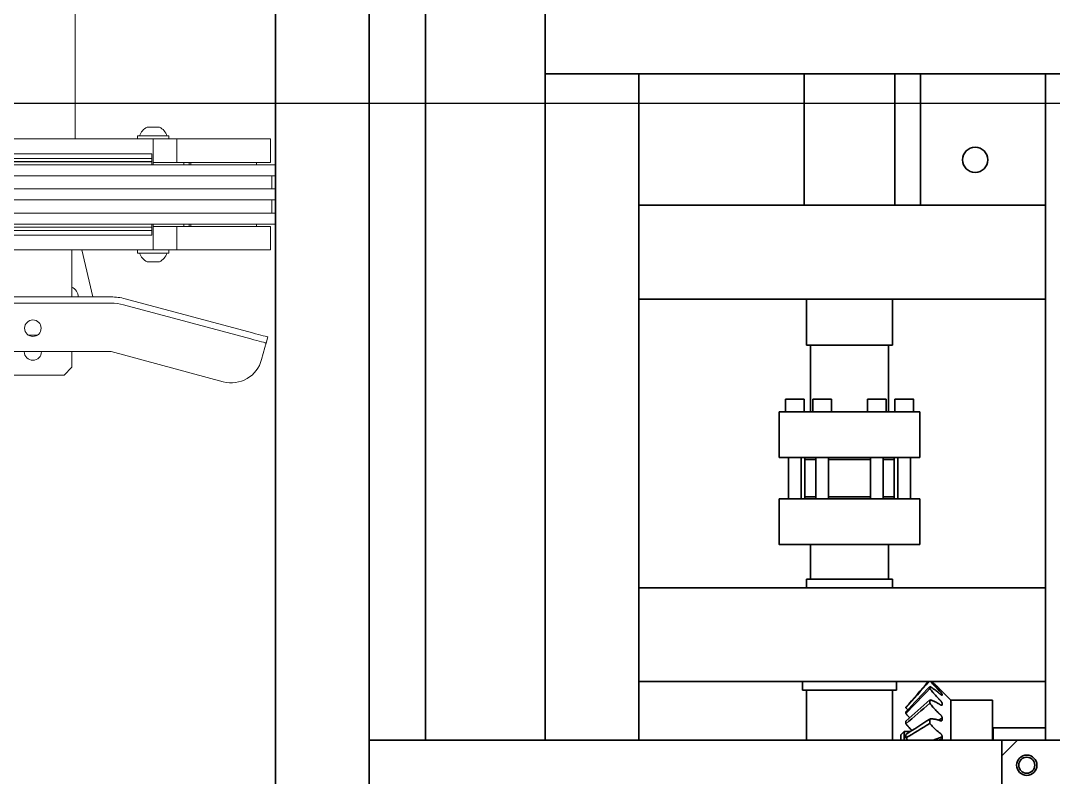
# Model space of a CAD drawing. Header units: millimetres. Extents: x 2509 to 128734, y 2492 to 91667.
# Drawn here: x 55154 to 55815, y 55596 to 56079 of the extents above; entities that cross this region are included whole.
import ezdxf
from ezdxf.enums import TextEntityAlignment as Align

# ---------------------------------------------------------------- set-up
doc = ezdxf.new("R2010")
doc.units = ezdxf.units.MM
doc.linetypes.add('CENTER', pattern=[50.8, 31.75, -6.35, 6.35, -6.35])
for name, color, linetype in [('7标注层', 4, 'Continuous'), ('SSH_搬运系统', 7, 'Continuous'), ('SSH_货架系统', 7, 'Continuous'), ('SSH_输送系统', 7, 'Continuous')]:
    doc.layers.add(name, color=color, linetype=linetype)
doc.styles.add('宋体', font='', dxfattribs={"width": 0.8, "height": 4})
doc.styles.get('宋体').set_extended_font_data('SimSun')

# ---------------------------------------------------------------- blocks, each defined once
blk = doc.blocks.new('SSH-提升机')
at = {"layer": 'SSH_搬运系统', "lineweight": 35}
for p, q in [((777437.76, 264316.72), (777437.76, 266034.72)), ((777863.76, 264714.72), (777863.76, 264618.72)), ((777863.73, 264636.72), (777437.76, 264636.72)), ((777521.76, 264636.72), (777437.76, 264636.72)), ((777521.76, 264376.72), (777521.76, 264636.72)), ((777521.76, 264636.72), (777532.26, 264636.72)), ((777521.76, 264636.72), (777521.76, 264629.72)), ((777571.26, 264636.72), (777532.26, 264636.72)), ((777571.26, 264636.72), (777581.76, 264636.72)), ((777766.24, 264636.72), (777581.73, 264636.72)), ((777581.76, 264636.72), (777581.76, 264376.72)), ((777766.26, 264376.72), (777766.26, 264636.72)), ((777766.26, 264636.72), (777776.76, 264636.72)), ((777766.26, 264376.72), (777766.26, 264636.72)), ((777815.76, 264636.72), (777776.76, 264636.72)), ((777815.76, 264636.72), (777826.26, 264636.72)), ((777863.73, 264636.72), (777826.25, 264636.72)), ((777826.26, 264636.72), (777826.26, 264376.72)), ((777826.26, 264636.72), (777826.26, 264376.72)), ((777855.76, 264636.72), (777855.76, 264603.22)), ((777521.76, 264563.72), (777521.76, 264629.72)), ((777863.76, 264618.72), (777873.76, 264608.72)), ((777863.76, 264618.72), (777863.76, 264608.72)), ((777863.76, 264204.22), (777863.76, 264608.72)), ((777863.76, 264608.72), (777873.77, 264608.72)), ((777863.76, 264204.22), (777863.76, 264608.72)), ((777873.76, 264608.72), (778037.76, 264608.72)), ((777838.26, 264602.72), (777838.26, 264576.12)), ((777838.26, 264602.72), (777863.76, 264602.72)), ((777863.76, 264603.22), (777855.76, 264603.22)), ((777858.26, 264603.22), (777858.26, 264602.72)), ((777838.14, 264576.12), (777832.7, 264570.69)), ((777863.76, 264576.12), (777838.14, 264576.12)), ((777832.71, 264570.69), (777832.7, 264570.69)), ((777834.56, 264570.69), (777834.9, 264570.27)), ((777840.59, 264568.56), (777840.56, 264568.61)), ((777849.62, 264570.69), (777851.03, 264568.2)), ((777850.86, 264568.1), (777850.83, 264568.16)), ((777861.62, 264570.69), (777863.76, 264564.8)), ((777863.76, 264568.19), (777862.91, 264570.69)), ((777521.76, 264556.72), (777521.76, 264563.72)), ((777829.34, 264562.71), (777830.74, 264562.71)), ((777837.94, 264562.71), (777840.14, 264562.71)), ((777850.22, 264562.71), (777853.04, 264562.71)), ((777521.76, 264556.72), (777437.76, 264556.72)), ((777521.76, 264556.72), (777437.76, 264556.72)), ((777521.76, 264376.72), (777521.76, 264556.71)), ((777653.76, 264511.36), (777653.76, 264556.06)), ((777682.79, 264556.36), (777654.06, 264556.36)), ((777683.09, 264511.36), (777683.09, 264556.06)), ((777709.44, 264511.36), (777709.44, 264556.06)), ((777738.46, 264556.36), (777709.74, 264556.36)), ((777738.76, 264511.36), (777738.76, 264556.06)), ((777645.76, 264546.36), (777645.76, 264552.16)), ((777653.56, 264552.36), (777645.96, 264552.36)), ((777709.44, 264550.36), (777683.09, 264550.36)), ((777858.26, 264550.34), (777858.26, 264546.22)), ((777645.76, 264546.36), (777645.76, 264540.56)), ((777683.09, 264542.36), (777709.44, 264542.36)), ((777842.75, 264547.48), (777843.13, 264547.48)), ((777845.65, 264547.48), (777846.76, 264547.48)), ((777851.6, 264547.48), (777853.34, 264547.48)), ((777858.26, 264546.22), (777860.26, 264544.22)), ((777863.76, 264546.22), (777858.26, 264546.22)), ((777860.12, 264547.48), (777862.35, 264547.48)), ((777860.26, 264544.22), (777863.76, 264544.22)), ((777521.76, 264540.36), (777437.75, 264540.36)), ((777611.26, 264538.86), (777581.76, 264538.86)), ((777611.26, 264538.86), (777611.26, 264483.86)), ((777653.76, 264536.36), (777611.26, 264536.36)), ((777645.96, 264540.36), (777653.56, 264540.36)), ((777684.41, 264539.92), (777683.09, 264539.82)), ((777708.12, 264539.92), (777684.41, 264539.92)), ((777684.41, 264539.92), (777684.41, 264532.86)), ((777709.44, 264539.82), (777708.12, 264539.92)), ((777708.12, 264532.86), (777708.12, 264539.92)), ((777760.76, 264536.36), (777738.76, 264536.36)), ((777766.26, 264538.86), (777760.76, 264538.86)), ((777760.76, 264526.4), (777760.76, 264538.86)), ((777831.76, 264541.36), (777826.26, 264541.36)), ((777831.76, 264527.77), (777831.76, 264541.36)), ((777863.76, 264538.86), (777831.76, 264538.86)), ((777645.76, 264523.83), (777645.76, 264534.66)), ((777653.56, 264534.86), (777645.96, 264534.86)), ((777709.44, 264532.86), (777683.09, 264532.86)), ((777645.76, 264523.83), (777645.76, 264523.06)), ((777645.96, 264522.86), (777653.56, 264522.86)), ((777683.09, 264524.86), (777709.44, 264524.86)), ((777684.41, 264524.86), (777684.41, 264511.36)), ((777708.12, 264511.36), (777708.12, 264524.86)), ((777760.76, 264483.86), (777760.76, 264526.4)), ((777831.76, 264481.36), (777831.76, 264527.77)), ((777653.76, 264511.36), (777653.76, 264466.66)), ((777683.09, 264511.36), (777683.09, 264466.66)), ((777684.41, 264511.36), (777684.41, 264497.86)), ((777708.12, 264511.36), (777708.12, 264497.86)), ((777709.44, 264511.36), (777709.44, 264466.66)), ((777738.76, 264511.36), (777738.76, 264466.66)), ((777645.76, 264499.66), (777645.76, 264498.88)), ((777645.76, 264488.06), (777645.76, 264498.88)), ((777653.56, 264499.86), (777645.96, 264499.86)), ((777709.44, 264497.86), (777683.09, 264497.86)), ((777683.09, 264489.86), (777709.44, 264489.86)), ((777684.41, 264489.86), (777684.41, 264482.8)), ((777708.12, 264489.86), (777708.12, 264482.8)), ((777437.75, 264482.36), (777521.76, 264482.36)), ((777581.76, 264483.86), (777611.26, 264483.86)), ((777611.26, 264486.36), (777653.76, 264486.36)), ((777645.76, 264476.36), (777645.76, 264482.16)), ((777645.96, 264487.86), (777653.56, 264487.86)), ((777653.56, 264482.36), (777645.96, 264482.36)), ((777683.09, 264482.89), (777684.41, 264482.8)), ((777684.41, 264482.8), (777708.12, 264482.8)), ((777708.12, 264482.8), (777709.44, 264482.89)), ((777738.76, 264486.36), (777760.76, 264486.36)), ((777760.76, 264483.86), (777766.26, 264483.86)), ((777831.76, 264483.86), (777863.76, 264483.86)), ((777645.76, 264476.36), (777645.76, 264470.56)), ((777709.44, 264480.36), (777683.09, 264480.36)), ((777826.26, 264481.36), (777831.76, 264481.36)), ((777645.96, 264470.36), (777653.56, 264470.36)), ((777683.09, 264472.36), (777709.44, 264472.36)), ((777654.06, 264466.36), (777682.79, 264466.36)), ((777709.74, 264466.36), (777738.46, 264466.36)), ((777437.74, 264376.72), (777863.75, 264376.72)), ((777437.74, 264376.72), (777521.75, 264376.72)), ((777532.26, 264376.72), (777521.76, 264376.72)), ((777571.26, 264376.72), (777532.26, 264376.72)), ((777581.76, 264376.72), (777571.26, 264376.72)), ((777581.75, 264376.72), (777766.24, 264376.72)), ((777776.76, 264376.72), (777766.26, 264376.72)), ((777815.76, 264376.72), (777776.76, 264376.72)), ((777826.26, 264376.72), (777815.76, 264376.72)), ((777826.24, 264376.72), (777863.75, 264376.72)), ((777377.76, 264316.72), (777437.76, 264316.72)), ((777863.75, 264316.72), (777437.74, 264316.72)), ((777863.75, 264316.72), (777437.74, 264316.72)), ((777863.74, 264240.22), (776269.78, 264240.22)), ((775873.76, 264204.22), (778198.76, 264204.22)), ((776269.78, 264204.22), (777863.75, 264204.22)), ((777872.51, 264204.22), (777863.76, 264204.22)), ((777915.01, 264204.22), (777872.51, 264204.22)), ((778198.76, 264144.22), (775873.76, 264144.22)), ((778198.76, 264144.22), (775873.76, 264144.22))]:
    blk.add_line(p, q, dxfattribs=at)
for centre, radius in [((777879.76, 264624.72), 6.5), ((777879.76, 264624.72), 5.1), ((777492.76, 264591.72), 8)]:
    blk.add_circle(centre, radius, dxfattribs=at)
for centre, radius, start, end in [((777654.06, 264556.06), 0.3, 90, 180), ((777682.79, 264556.06), 0.3, 0, 90), ((777709.74, 264556.06), 0.3, 90, 180), ((777738.46, 264556.06), 0.3, 0, 90), ((777645.96, 264552.16), 0.2, 90, 180), ((777653.56, 264552.16), 0.2, 0, 90), ((777645.96, 264540.56), 0.2, 180, 270), ((777653.56, 264540.56), 0.2, 270, 0), ((777645.96, 264534.66), 0.2, 90, 180), ((777653.56, 264534.66), 0.2, 0, 90), ((777645.96, 264523.06), 0.2, 180, 270), ((777653.56, 264523.06), 0.2, 270, 0), ((777645.96, 264499.66), 0.2, 90, 180), ((777653.56, 264499.66), 0.2, 0, 90), ((777645.96, 264488.06), 0.2, 180, 270), ((777645.96, 264482.16), 0.2, 90, 180), ((777653.56, 264488.06), 0.2, 270, 0), ((777653.56, 264482.16), 0.2, 0, 90), ((777645.96, 264470.56), 0.2, 180, 270), ((777653.56, 264470.56), 0.2, 270, 0), ((777654.06, 264466.66), 0.3, 180, 270), ((777682.79, 264466.66), 0.3, 270, 0), ((777709.74, 264466.66), 0.3, 180, 270), ((777738.46, 264466.66), 0.3, 270, 0)]:
    blk.add_arc(centre, radius, start, end, dxfattribs=at)
for points, knots in [([(777832.71, 264570.69), (777832.69, 264570.67), (777832.66, 264570.64), (777832.6, 264570.57), (777832.56, 264570.53), (777832.51, 264570.47), (777832.5, 264570.46), (777832.48, 264570.44), (777832.46, 264570.42), (777832.43, 264570.38), (777832.4, 264570.36), (777832.32, 264570.27), (777832.25, 264570.2), (777832.17, 264570.11), (777832.15, 264570.09), (777832.11, 264570.05), (777832.06, 264569.99), (777832, 264569.93), (777831.88, 264569.81), (777831.8, 264569.72), (777831.69, 264569.61), (777831.66, 264569.59), (777831.62, 264569.54), (777831.55, 264569.47), (777831.49, 264569.41), (777831.35, 264569.27), (777831.26, 264569.17), (777831.08, 264568.99), (777830.98, 264568.89), (777830.85, 264568.75), (777830.8, 264568.71), (777830.71, 264568.61), (777830.66, 264568.57), (777830.44, 264568.34), (777830.26, 264568.15), (777829.9, 264567.78), (777829.72, 264567.6), (777829.37, 264567.24), (777829.19, 264567.06), (777828.93, 264566.79), (777828.84, 264566.7), (777828.67, 264566.52), (777828.41, 264566.25), (777828.16, 264565.98), (777827.65, 264565.45), (777827.32, 264565.1), (777826.75, 264564.49), (777826.5, 264564.23), (777826.26, 264563.97)], [0, 0, 0, 0, 0.344378, 0.344378, 0.688755, 0.688755, 0.77485, 0.77485, 0.860944, 0.860944, 1.033133, 1.033133, 1.377511, 1.377511, 1.463605, 1.463605, 1.5497, 1.721888, 1.721888, 2.066266, 2.066266, 2.152361, 2.152361, 2.238455, 2.410644, 2.410644, 2.755022, 2.755022, 3.099399, 3.099399, 3.271588, 3.271588, 3.443777, 3.443777, 4.132532, 4.132532, 4.821288, 4.821288, 5.510043, 5.510043, 5.854421, 5.854421, 6.198798, 6.887554, 6.887554, 8.265065, 8.265065, 9.315758, 9.315758, 9.315758, 9.315758]), ([(777826.26, 264563.32), (777826.41, 264563.45), (777826.56, 264563.59), (777827.09, 264564.06), (777827.47, 264564.41), (777827.95, 264564.84), (777828.04, 264564.93), (777828.24, 264565.1), (777828.52, 264565.36), (777828.81, 264565.62), (777829.39, 264566.15), (777829.78, 264566.51), (777830.27, 264566.96), (777830.36, 264567.05), (777830.56, 264567.23), (777830.65, 264567.32), (777830.95, 264567.59), (777831.14, 264567.77), (777831.53, 264568.14), (777831.72, 264568.33), (777831.97, 264568.56), (777832.01, 264568.6), (777832.11, 264568.7), (777832.16, 264568.74), (777832.3, 264568.88), (777832.4, 264568.98), (777832.59, 264569.16), (777832.69, 264569.26), (777832.89, 264569.44), (777832.98, 264569.53), (777833.11, 264569.65), (777833.13, 264569.67), (777833.18, 264569.71), (777833.25, 264569.78), (777833.33, 264569.84), (777833.47, 264569.97), (777833.57, 264570.05), (777833.68, 264570.14), (777833.7, 264570.16), (777833.75, 264570.19), (777833.82, 264570.24), (777833.88, 264570.29), (777834.01, 264570.38), (777834.09, 264570.44), (777834.24, 264570.53), (777834.31, 264570.57), (777834.44, 264570.64), (777834.5, 264570.67), (777834.56, 264570.69)], [0, 0, 0, 0, 0.599959, 0.599959, 2.102691, 2.102691, 2.478374, 2.478374, 2.854057, 3.605423, 3.605423, 5.108156, 5.108156, 5.483839, 5.483839, 5.859522, 5.859522, 6.610888, 6.610888, 7.362254, 7.362254, 7.550095, 7.550095, 7.737937, 7.737937, 8.11362, 8.11362, 8.489303, 8.489303, 8.864986, 8.864986, 8.958907, 8.958907, 9.052828, 9.240669, 9.240669, 9.616352, 9.616352, 9.710273, 9.710273, 9.804194, 9.992035, 9.992035, 10.367718, 10.367718, 10.743401, 10.743401, 11.119085, 11.119085, 11.119085, 11.119085]), ([(777834.96, 264570.69), (777834.97, 264570.67), (777834.98, 264570.64), (777834.99, 264570.57), (777834.99, 264570.53), (777834.99, 264570.47), (777834.98, 264570.46), (777834.98, 264570.44), (777834.97, 264570.42), (777834.96, 264570.38), (777834.95, 264570.36), (777834.92, 264570.27), (777834.88, 264570.2), (777834.83, 264570.11), (777834.82, 264570.09), (777834.8, 264570.05), (777834.76, 264569.99), (777834.72, 264569.93), (777834.63, 264569.81), (777834.57, 264569.72), (777834.48, 264569.61), (777834.47, 264569.59), (777834.43, 264569.54), (777834.38, 264569.47), (777834.32, 264569.41), (777834.21, 264569.27), (777834.13, 264569.17), (777833.97, 264568.99), (777833.89, 264568.89), (777833.77, 264568.75), (777833.73, 264568.71), (777833.65, 264568.61), (777833.61, 264568.57), (777833.42, 264568.34), (777833.27, 264568.15), (777832.97, 264567.78), (777832.82, 264567.6), (777832.53, 264567.24), (777832.39, 264567.06), (777832.18, 264566.79), (777832.11, 264566.7), (777831.98, 264566.52), (777831.77, 264566.25), (777831.57, 264565.98), (777831.18, 264565.45), (777830.93, 264565.1), (777830.45, 264564.41), (777830.22, 264564.07), (777829.77, 264563.38), (777829.55, 264563.05), (777829.34, 264562.71)], [0, 0, 0, 0, 0.307521, 0.307521, 0.615043, 0.615043, 0.691923, 0.691923, 0.768804, 0.768804, 0.922564, 0.922564, 1.230086, 1.230086, 1.306966, 1.306966, 1.383846, 1.537607, 1.537607, 1.845129, 1.845129, 1.922009, 1.922009, 1.998889, 2.15265, 2.15265, 2.460171, 2.460171, 2.767693, 2.767693, 2.921454, 2.921454, 3.075214, 3.075214, 3.690257, 3.690257, 4.3053, 4.3053, 4.920343, 4.920343, 5.227864, 5.227864, 5.535386, 6.150429, 6.150429, 7.380514, 7.380514, 8.6106, 8.6106, 9.840686, 9.840686, 9.840686, 9.840686]), ([(777830.74, 264562.71), (777831.15, 264563.05), (777831.56, 264563.38), (777832.38, 264564.06), (777832.79, 264564.41), (777833.31, 264564.84), (777833.41, 264564.93), (777833.61, 264565.1), (777833.92, 264565.36), (777834.22, 264565.62), (777834.83, 264566.15), (777835.23, 264566.51), (777835.73, 264566.96), (777835.83, 264567.05), (777836.03, 264567.23), (777836.13, 264567.32), (777836.42, 264567.59), (777836.62, 264567.77), (777837, 264568.14), (777837.2, 264568.33), (777837.43, 264568.56), (777837.48, 264568.6), (777837.57, 264568.7), (777837.62, 264568.74), (777837.76, 264568.88), (777837.86, 264568.98), (777838.04, 264569.16), (777838.14, 264569.26), (777838.33, 264569.44), (777838.43, 264569.53), (777838.56, 264569.65), (777838.58, 264569.67), (777838.63, 264569.71), (777838.71, 264569.78), (777838.79, 264569.84), (777838.94, 264569.97), (777839.05, 264570.05), (777839.18, 264570.14), (777839.21, 264570.16), (777839.26, 264570.19), (777839.34, 264570.24), (777839.42, 264570.29), (777839.58, 264570.38), (777839.68, 264570.44), (777839.88, 264570.53), (777839.98, 264570.57), (777840.17, 264570.64), (777840.26, 264570.67), (777840.35, 264570.69)], [0, 0, 0, 0, 1.569087, 1.569087, 3.138174, 3.138174, 3.530445, 3.530445, 3.922717, 4.70726, 4.70726, 6.276347, 6.276347, 6.668619, 6.668619, 7.060891, 7.060891, 7.845434, 7.845434, 8.629978, 8.629978, 8.826113, 8.826113, 9.022249, 9.022249, 9.414521, 9.414521, 9.806793, 9.806793, 10.199064, 10.199064, 10.297132, 10.297132, 10.3952, 10.591336, 10.591336, 10.983608, 10.983608, 11.081676, 11.081676, 11.179744, 11.375879, 11.375879, 11.768151, 11.768151, 12.160423, 12.160423, 12.552695, 12.552695, 12.552695, 12.552695]), ([(777841.12, 264570.69), (777841.17, 264570.67), (777841.22, 264570.64), (777841.3, 264570.57), (777841.34, 264570.53), (777841.37, 264570.47), (777841.38, 264570.46), (777841.39, 264570.44), (777841.4, 264570.42), (777841.41, 264570.38), (777841.42, 264570.36), (777841.43, 264570.27), (777841.43, 264570.2), (777841.42, 264570.11), (777841.42, 264570.09), (777841.41, 264570.05), (777841.39, 264569.99), (777841.38, 264569.93), (777841.33, 264569.81), (777841.29, 264569.72), (777841.23, 264569.61), (777841.22, 264569.59), (777841.2, 264569.54), (777841.16, 264569.47), (777841.12, 264569.41), (777841.04, 264569.27), (777840.98, 264569.17), (777840.86, 264568.99), (777840.79, 264568.89), (777840.7, 264568.75), (777840.67, 264568.71), (777840.61, 264568.61), (777840.58, 264568.57), (777840.44, 264568.34), (777840.33, 264568.15), (777840.11, 264567.78), (777840.01, 264567.6), (777839.81, 264567.24), (777839.71, 264567.06), (777839.57, 264566.79), (777839.52, 264566.7), (777839.43, 264566.52), (777839.3, 264566.25), (777839.18, 264565.98), (777838.94, 264565.45), (777838.79, 264565.1), (777838.51, 264564.41), (777838.38, 264564.07), (777838.15, 264563.38), (777838.04, 264563.05), (777837.94, 264562.71)], [0, 0, 0, 0, 0.278742, 0.278742, 0.557483, 0.557483, 0.627169, 0.627169, 0.696854, 0.696854, 0.836225, 0.836225, 1.114967, 1.114967, 1.184652, 1.184652, 1.254338, 1.393708, 1.393708, 1.67245, 1.67245, 1.742135, 1.742135, 1.811821, 1.951192, 1.951192, 2.229933, 2.229933, 2.508675, 2.508675, 2.648046, 2.648046, 2.787417, 2.787417, 3.3449, 3.3449, 3.902383, 3.902383, 4.459867, 4.459867, 4.738608, 4.738608, 5.01735, 5.574833, 5.574833, 6.6898, 6.6898, 7.804767, 7.804767, 8.919733, 8.919733, 8.919733, 8.919733]), ([(777840.14, 264562.71), (777840.56, 264563.05), (777840.98, 264563.38), (777841.8, 264564.06), (777842.21, 264564.41), (777842.71, 264564.84), (777842.81, 264564.93), (777843.01, 264565.1), (777843.31, 264565.36), (777843.6, 264565.62), (777844.19, 264566.15), (777844.57, 264566.51), (777845.04, 264566.96), (777845.14, 264567.05), (777845.32, 264567.23), (777845.42, 264567.32), (777845.69, 264567.59), (777845.87, 264567.77), (777846.23, 264568.14), (777846.4, 264568.33), (777846.61, 264568.56), (777846.66, 264568.6), (777846.74, 264568.7), (777846.78, 264568.74), (777846.91, 264568.88), (777846.99, 264568.98), (777847.16, 264569.16), (777847.24, 264569.26), (777847.42, 264569.44), (777847.51, 264569.53), (777847.63, 264569.65), (777847.65, 264569.67), (777847.7, 264569.71), (777847.77, 264569.78), (777847.85, 264569.84), (777848, 264569.97), (777848.11, 264570.05), (777848.25, 264570.14), (777848.28, 264570.16), (777848.34, 264570.19), (777848.43, 264570.24), (777848.51, 264570.29), (777848.69, 264570.38), (777848.81, 264570.44), (777849.04, 264570.53), (777849.16, 264570.57), (777849.39, 264570.64), (777849.51, 264570.67), (777849.62, 264570.69)], [0, 0, 0, 0, 1.562288, 1.562288, 3.124575, 3.124575, 3.515147, 3.515147, 3.905719, 4.686863, 4.686863, 6.24915, 6.24915, 6.639722, 6.639722, 7.030294, 7.030294, 7.811438, 7.811438, 8.592582, 8.592582, 8.787868, 8.787868, 8.983154, 8.983154, 9.373726, 9.373726, 9.764297, 9.764297, 10.154869, 10.154869, 10.252512, 10.252512, 10.350155, 10.545441, 10.545441, 10.936013, 10.936013, 11.033656, 11.033656, 11.131299, 11.326585, 11.326585, 11.717157, 11.717157, 12.107729, 12.107729, 12.498301, 12.498301, 12.498301, 12.498301]), ([(777850.69, 264570.69), (777850.78, 264570.67), (777850.86, 264570.64), (777851.01, 264570.57), (777851.07, 264570.53), (777851.15, 264570.47), (777851.17, 264570.46), (777851.19, 264570.44), (777851.21, 264570.42), (777851.25, 264570.38), (777851.27, 264570.36), (777851.34, 264570.27), (777851.37, 264570.2), (777851.4, 264570.11), (777851.4, 264570.09), (777851.41, 264570.05), (777851.42, 264569.99), (777851.42, 264569.93), (777851.42, 264569.81), (777851.41, 264569.72), (777851.39, 264569.61), (777851.38, 264569.59), (777851.37, 264569.54), (777851.35, 264569.47), (777851.33, 264569.41), (777851.29, 264569.27), (777851.25, 264569.17), (777851.18, 264568.99), (777851.14, 264568.89), (777851.08, 264568.75), (777851.07, 264568.71), (777851.03, 264568.61), (777851.01, 264568.57), (777850.93, 264568.34), (777850.87, 264568.15), (777850.75, 264567.78), (777850.7, 264567.6), (777850.6, 264567.24), (777850.56, 264567.06), (777850.5, 264566.79), (777850.48, 264566.7), (777850.45, 264566.52), (777850.39, 264566.25), (777850.35, 264565.98), (777850.28, 264565.45), (777850.24, 264565.1), (777850.19, 264564.41), (777850.18, 264564.07), (777850.18, 264563.38), (777850.2, 264563.05), (777850.22, 264562.71)], [0, 0, 0, 0, 0.266299, 0.266299, 0.532598, 0.532598, 0.599173, 0.599173, 0.665748, 0.665748, 0.798898, 0.798898, 1.065197, 1.065197, 1.131772, 1.131772, 1.198347, 1.331496, 1.331496, 1.597795, 1.597795, 1.66437, 1.66437, 1.730945, 1.864095, 1.864095, 2.130394, 2.130394, 2.396693, 2.396693, 2.529843, 2.529843, 2.662992, 2.662992, 3.195591, 3.195591, 3.728189, 3.728189, 4.260788, 4.260788, 4.527087, 4.527087, 4.793386, 5.325985, 5.325985, 6.391182, 6.391182, 7.456379, 7.456379, 8.521576, 8.521576, 8.521576, 8.521576]), ([(777853.04, 264562.71), (777853.43, 264563.05), (777853.82, 264563.38), (777854.57, 264564.06), (777854.95, 264564.41), (777855.4, 264564.84), (777855.49, 264564.93), (777855.67, 264565.1), (777855.94, 264565.36), (777856.2, 264565.62), (777856.72, 264566.15), (777857.05, 264566.51), (777857.45, 264566.96), (777857.53, 264567.05), (777857.69, 264567.23), (777857.77, 264567.32), (777858, 264567.59), (777858.15, 264567.77), (777858.45, 264568.14), (777858.59, 264568.33), (777858.76, 264568.56), (777858.8, 264568.6), (777858.86, 264568.7), (777858.9, 264568.74), (777859, 264568.88), (777859.06, 264568.98), (777859.19, 264569.16), (777859.26, 264569.26), (777859.41, 264569.44), (777859.48, 264569.53), (777859.58, 264569.65), (777859.6, 264569.67), (777859.65, 264569.71), (777859.71, 264569.78), (777859.78, 264569.84), (777859.92, 264569.97), (777860.03, 264570.05), (777860.16, 264570.14), (777860.19, 264570.16), (777860.25, 264570.19), (777860.33, 264570.24), (777860.42, 264570.29), (777860.6, 264570.38), (777860.72, 264570.44), (777860.98, 264570.53), (777861.11, 264570.57), (777861.36, 264570.64), (777861.49, 264570.67), (777861.62, 264570.69)], [0, 0, 0, 0, 1.486093, 1.486093, 2.972185, 2.972185, 3.343709, 3.343709, 3.715232, 4.458278, 4.458278, 5.944371, 5.944371, 6.315894, 6.315894, 6.687417, 6.687417, 7.430464, 7.430464, 8.17351, 8.17351, 8.359272, 8.359272, 8.545033, 8.545033, 8.916556, 8.916556, 9.28808, 9.28808, 9.659603, 9.659603, 9.752484, 9.752484, 9.845364, 10.031126, 10.031126, 10.402649, 10.402649, 10.49553, 10.49553, 10.588411, 10.774172, 10.774172, 11.145696, 11.145696, 11.517219, 11.517219, 11.888742, 11.888742, 11.888742, 11.888742]), ([(777862.91, 264570.69), (777863.02, 264570.67), (777863.12, 264570.64), (777863.32, 264570.57), (777863.42, 264570.53), (777863.53, 264570.47), (777863.55, 264570.46), (777863.6, 264570.44), (777863.62, 264570.42), (777863.68, 264570.38), (777863.72, 264570.36), (777863.77, 264570.32), (777863.78, 264570.31), (777863.79, 264570.3)], [0, 0, 0, 0, 0.3095739, 0.3095739, 0.6191479, 0.6191479, 0.6965413, 0.6965413, 0.7739348, 0.7739348, 0.9287218, 0.9287218, 0.9725235, 0.9725235, 0.9725235, 0.9725235]), ([(777844.41, 264548.64), (777844.22, 264548.47), (777844.03, 264548.3), (777843.6, 264547.91), (777843.36, 264547.7), (777843.13, 264547.48)], [0, 0, 0, 0, 0.766331, 0.766331, 1.72982, 1.72982, 1.72982, 1.72982]), ([(777849.51, 264549.82), (777849.37, 264549.69), (777849.22, 264549.56), (777848.95, 264549.33), (777848.82, 264549.22), (777848.57, 264549), (777848.44, 264548.89), (777848.05, 264548.56), (777847.79, 264548.34), (777847.28, 264547.91), (777847.02, 264547.7), (777846.76, 264547.48)], [0, 0, 0, 0, 0.571514, 0.571514, 1.077958, 1.077958, 1.584402, 1.584402, 2.597289, 2.597289, 3.610177, 3.610177, 3.610177, 3.610177]), ([(777857.6, 264551.36), (777857.59, 264551.34), (777857.58, 264551.33), (777857.51, 264551.26), (777857.46, 264551.2), (777857.29, 264551.03), (777857.18, 264550.91), (777856.84, 264550.57), (777856.61, 264550.34), (777856.13, 264549.88), (777855.89, 264549.66), (777855.52, 264549.33), (777855.4, 264549.22), (777855.15, 264549), (777855.02, 264548.89), (777854.64, 264548.56), (777854.38, 264548.34), (777853.87, 264547.91), (777853.61, 264547.7), (777853.34, 264547.48)], [0, 0, 0, 0, 0.053727, 0.053727, 0.301872, 0.301872, 0.798163, 0.798163, 1.790745, 1.790745, 2.783327, 2.783327, 3.279617, 3.279617, 3.775908, 3.775908, 4.76849, 4.76849, 5.761072, 5.761072, 5.761072, 5.761072]), ([(777863.76, 264548.77), (777863.54, 264548.55), (777863.31, 264548.34), (777862.84, 264547.91), (777862.6, 264547.7), (777862.35, 264547.48)], [0, 0, 0, 0, 0.944761, 0.944761, 1.904387, 1.904387, 1.904387, 1.904387])]:
    blk.add_open_spline(points, degree=3, knots=knots, dxfattribs=at)
for points in [[(777834.96, 264570.69), (777834.82, 264570.69), (777834.68, 264570.69), (777834.56, 264570.69)], [(777841.12, 264570.69), (777840.86, 264570.69), (777840.6, 264570.69), (777840.35, 264570.69)], [(777850.69, 264570.69), (777850.33, 264570.69), (777849.98, 264570.69), (777849.62, 264570.69)], [(777862.91, 264570.69), (777862.47, 264570.69), (777862.05, 264570.69), (777861.62, 264570.69)], [(777843.13, 264547.48), (777837.5, 264552.36), (777831.88, 264557.24), (777826.26, 264562.12)], [(777826.26, 264561.72), (777831.76, 264556.97), (777837.25, 264552.23), (777842.75, 264547.48)], [(777829.34, 264562.71), (777834.78, 264557.64), (777840.21, 264552.56), (777845.65, 264547.48)], [(777846.76, 264547.48), (777841.42, 264552.56), (777836.08, 264557.64), (777830.74, 264562.71)], [(777837.94, 264562.71), (777842.5, 264557.64), (777847.05, 264552.56), (777851.6, 264547.48)], [(777853.34, 264547.48), (777848.94, 264552.56), (777844.54, 264557.64), (777840.14, 264562.71)], [(777850.22, 264562.71), (777853.52, 264557.64), (777856.82, 264552.56), (777860.12, 264547.48)], [(777862.35, 264547.48), (777859.25, 264552.56), (777856.15, 264557.64), (777853.04, 264562.71)]]:
    blk.add_open_spline(points, degree=3, dxfattribs=at)
blk = doc.blocks.new('*U218')
at = {"layer": 'SSH_货架系统', "color": 2}
blk.add_line((742835.45, 236491.29), (761084.09, 236491.29), dxfattribs=at)
blk = doc.blocks.new('*U220')
at = {"layer": 'SSH_输送系统', "lineweight": 15}
for p, q in [((22887.83, 6527.6), (22887.83, 7585.6)), ((22833.9, 6535.1), (22841.76, 6535.1)), ((22792.83, 6527.6), (22762.83, 6527.6)), ((22822.83, 6527.6), (22792.83, 6527.6)), ((22837.83, 6527.6), (22822.83, 6527.6)), ((22822.83, 6512.6), (22822.83, 6527.6)), ((22847.83, 6529.6), (22827.83, 6529.6)), ((22837.83, 6527.6), (25281.57, 6527.6)), ((22837.83, 6512.6), (22837.83, 6527.6)), ((22762.83, 6512.6), (22792.83, 6512.6)), ((22792.83, 6512.6), (22822.83, 6512.6)), ((22814.83, 6511.1), (22814.83, 6512.6)), ((22818.29, 6512.6), (22818.29, 6511.1)), ((22822.83, 6512.6), (22837.83, 6512.6)), ((22837.83, 6511.1), (22837.83, 6512.6)), ((22838.83, 6517.88), (22838.83, 6518.06)), ((22838.83, 6515.15), (22838.83, 6517.88)), ((22838.83, 6515.09), (22838.83, 6515.15)), ((22838.83, 6515.09), (25280.57, 6515.09)), ((22838.83, 6515.09), (22838.83, 6513.09)), ((22838.83, 6513.01), (22838.83, 6513.09)), ((22838.83, 6513.09), (25280.57, 6513.09)), ((22838.83, 6511.1), (22838.83, 6513.01)), ((22838.83, 6513.01), (25280.57, 6513.01)), ((22759.7, 6511.1), (22792.83, 6511.1)), ((22792.83, 6511.1), (25326.57, 6511.1)), ((22759.7, 6504.1), (22792.83, 6504.1)), ((22792.83, 6504.1), (25326.57, 6504.1)), ((22759.7, 6495.6), (22792.83, 6495.6)), ((22759.7, 6495.6), (22792.83, 6495.6)), ((22792.83, 6495.6), (25326.57, 6495.6)), ((22792.83, 6495.6), (25326.57, 6495.6)), ((22759.7, 6488.6), (22792.83, 6488.6)), ((22759.7, 6488.6), (22792.83, 6488.6)), ((22792.83, 6488.6), (25326.57, 6488.6)), ((22792.83, 6488.6), (25326.57, 6488.6)), ((22759.7, 6480.1), (22792.83, 6480.1)), ((22792.83, 6480.1), (25326.57, 6480.1)), ((22759.7, 6473.1), (22792.83, 6473.1)), ((22792.83, 6473.1), (25326.57, 6473.1)), ((22814.83, 6471.6), (22814.83, 6473.1)), ((22818.29, 6473.1), (22818.29, 6471.6)), ((22837.83, 6471.6), (22837.83, 6473.1)), ((22838.83, 6471.19), (22838.83, 6473.1)), ((22762.83, 6471.6), (22792.83, 6471.6)), ((22792.83, 6471.6), (22822.83, 6471.6)), ((22837.83, 6471.6), (22822.83, 6471.6)), ((22822.83, 6456.6), (22822.83, 6471.6)), ((22837.83, 6456.6), (22837.83, 6471.6)), ((22838.83, 6471.11), (22838.83, 6471.19)), ((22838.83, 6471.19), (25280.57, 6471.19)), ((22838.83, 6471.11), (25280.57, 6471.11)), ((22838.83, 6471.11), (22838.83, 6469.11)), ((22838.83, 6469.05), (22838.83, 6469.11)), ((22838.83, 6469.11), (25280.57, 6469.11)), ((22838.83, 6466.31), (22838.83, 6469.05)), ((22838.83, 6466.13), (22838.83, 6466.31)), ((22792.83, 6456.6), (22762.83, 6456.6)), ((22822.83, 6456.6), (22792.83, 6456.6)), ((22837.83, 6456.6), (22822.83, 6456.6)), ((22847.83, 6454.6), (22827.83, 6454.6)), ((22837.83, 6456.6), (22889.83, 6456.6)), ((22883.47, 6456.6), (22876.4, 6426.6)), ((22889.83, 6436.1), (22889.83, 6456.6)), ((22979.83, 6456.6), (22889.83, 6456.6)), ((22841.76, 6449.1), (22833.9, 6449.1)), ((22889.83, 6426.6), (22889.83, 6436.1)), ((22864.83, 6426.6), (25364.7, 6426.6)), ((22774.33, 6403.59), (22855.77, 6425.41)), ((22775.37, 6399.72), (22856.8, 6421.54)), ((22864.83, 6422.6), (25364.7, 6422.6)), ((22765.71, 6397.13), (22764.67, 6401)), ((22912.12, 6402.1), (22917.53, 6402.1)), ((22768.55, 6386.51), (22766.48, 6394.24)), ((22793.05, 6372.37), (22864.83, 6391.6)), ((22864.83, 6391.6), (25364.7, 6391.6)), ((22889.83, 6381.6), (22889.83, 6391.6)), ((22889.83, 6381.6), (22894.83, 6376.6)), ((22974.83, 6376.6), (22894.83, 6376.6))]:
    blk.add_line(p, q, dxfattribs=at)
at = {"layer": 'SSH_输送系统', "lineweight": 15, "flags": 128}
for points in [[(22764.67, 6401), (22764.86, 6401.05), (22765.41, 6401.19), (22766.3, 6401.43), (22767.5, 6401.76), (22768.96, 6402.15), (22770.63, 6402.6), (22772.45, 6403.08), (22774.33, 6403.59)], [(22775.37, 6399.72), (22773.48, 6399.22), (22771.67, 6398.73), (22770, 6398.28), (22768.54, 6397.89), (22767.33, 6397.57), (22766.44, 6397.33), (22765.89, 6397.18), (22765.71, 6397.13)], [(22766.48, 6394.24), (22766.33, 6394.8), (22766.19, 6395.35), (22766.05, 6395.85), (22765.93, 6396.29), (22765.84, 6396.65), (22765.77, 6396.91), (22765.72, 6397.08), (22765.71, 6397.13)]]:
    blk.add_lwpolyline(points, dxfattribs=at)
at = {"layer": 'SSH_输送系统', "lineweight": 15}
blk.add_circle((22914.83, 6406.6), 5.25, dxfattribs=at)
for centre, radius, start, end in [((22837.83, 6526.79), 9.19, 115.32087, 162.21883), ((22837.83, 6526.79), 9.19, 17.78117, 64.67913), ((22837.83, 6457.41), 9.19, 197.78117, 244.67913), ((22837.83, 6457.41), 9.19, 295.32087, 342.21883), ((22892.83, 6426.6), 7, 115.37693, 180), ((22864.83, 6391.6), 35, 90, 105), ((22864.83, 6391.6), 31, 90, 105), ((22787.87, 6391.69), 20, 195, 285), ((22914.83, 6391.6), 5.5, 180, 0)]:
    blk.add_arc(centre, radius, start, end, dxfattribs=at)
for points in [[(22762.83, 6527.6), (22762.83, 6512.6)], [(22827.83, 6529.6), (22827.83, 6527.6)], [(22847.83, 6527.6), (22847.83, 6529.6)], [(22771.83, 6512.6), (22771.83, 6511.1)], [(22813.83, 6511.1), (22813.83, 6512.6)], [(25280.57, 6518.06), (22838.83, 6518.06)], [(22759.7, 6511.1), (22759.7, 6504.1)], [(22761.92, 6504.1), (22761.92, 6495.6)], [(22759.7, 6495.6), (22759.7, 6488.6)], [(22759.7, 6495.6), (22759.7, 6488.6)], [(22761.92, 6488.6), (22761.92, 6480.1)], [(22759.7, 6480.1), (22759.7, 6473.1)], [(22771.83, 6473.1), (22771.83, 6471.6)], [(22813.83, 6471.6), (22813.83, 6473.1)], [(22762.83, 6471.6), (22762.83, 6456.6)], [(22838.83, 6466.13), (25280.57, 6466.13)], [(22827.83, 6456.6), (22827.83, 6454.6)], [(22847.83, 6454.6), (22847.83, 6456.6)]]:
    blk.add_open_spline(points, degree=1, dxfattribs=at)
at = {"layer": 'SSH_输送系统', "style": '宋体'}
blk.add_attdef('NO.', text='', height=100, dxfattribs=at).set_placement((23613.19, 7009.55), align=Align.CENTER)
blk = doc.blocks.new('A$C78651db9')
at = {"layer": 'SSH_搬运系统', "color": 7, "linetype": 'ByBlock', "lineweight": -2, "rotation": 270}
blk.add_blockref('SSH-提升机', (-260687.53, 781742.84), dxfattribs=at)
at = {"layer": 'SSH_货架系统', "rotation": 180}
blk.add_blockref('*U218', (763477.58, 240777.37), dxfattribs=at)
at = {"layer": 'SSH_输送系统', "xscale": -1}
blk.add_blockref('*U220', (26216.39, -2264.15), dxfattribs=at)

msp = doc.modelspace()

# ---------------------------------------------------------------- block references
at = {"layer": '7标注层', "linetype": 'CENTER'}
msp.add_blockref('A$C78651db9', (51860.401, 51740.213), dxfattribs=at)

doc.saveas('drawing.dxf')
